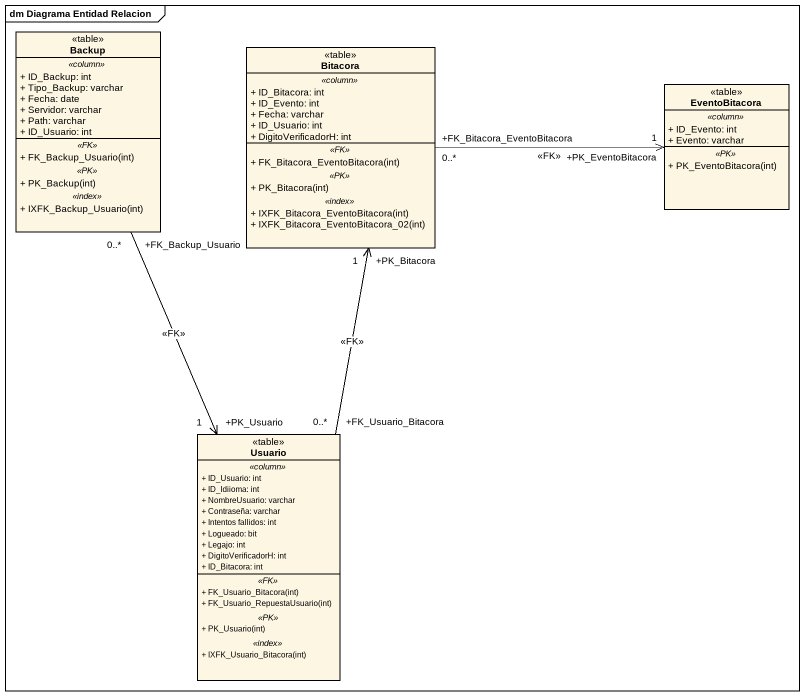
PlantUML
@startuml
mainframe dm Diagrama Entidad Relacion
hide circle
hide empty members
skinparam classAttributeIconSize 0
class Backup <<table>> {
  .. <<column>> ..
  + ID_Backup: int
  + Tipo_Backup: varchar
  + Fecha: date
  + Servidor: varchar
  + Path: varchar
  + ID_Usuario: int
  .. <<FK>> ..
  + FK_Backup_Usuario(int)
  .. <<PK>> ..
  + PK_Backup(int)
  .. <<index>> ..
  + IXFK_Backup_Usuario(int)
}
class Bitacora <<table>> {
  .. <<column>> ..
  + ID_Bitacora: int
  + ID_Evento: int
  + Fecha: varchar
  + ID_Usuario: int
  + DigitoVerificadorH: int
  .. <<FK>> ..
  + FK_Bitacora_EventoBitacora(int)
  .. <<PK>> ..
  + PK_Bitacora(int)
  .. <<index>> ..
  + IXFK_Bitacora_EventoBitacora(int)
  + IXFK_Bitacora_EventoBitacora_02(int)
}
class EventoBitacora <<table>> {
  .. <<column>> ..
  + ID_Evento: int
  + Evento: varchar
  .. <<PK>> ..
  + PK_EventoBitacora(int)
}
class Usuario <<table>> {
  .. <<column>> ..
  + ID_Usuario: int
  + ID_Idiioma: int
  + NombreUsuario: varchar
  + Contraseña: varchar
  + Intentos fallidos: int
  + Logueado: bit
  + Legajo: int
  + DigitoVerificadorH: int
  + ID_Bitacora: int
  .. <<FK>> ..
  + FK_Usuario_Bitacora(int)
  + FK_Usuario_RepuestaUsuario(int)
  .. <<PK>> ..
  + PK_Usuario(int)
  .. <<index>> ..
  + IXFK_Usuario_Bitacora(int)
}
Backup "+FK_Backup_Usuario\n0..*" --> "+PK_Usuario\n1" Usuario : <<FK>>
Bitacora "+FK_Bitacora_EventoBitacora\n0..*" -right-> "+PK_EventoBitacora\n1" EventoBitacora : <<FK>>
Usuario "+FK_Usuario_Bitacora\n0..*" -up-> "+PK_Bitacora\n1" Bitacora : <<FK>>
@enduml
